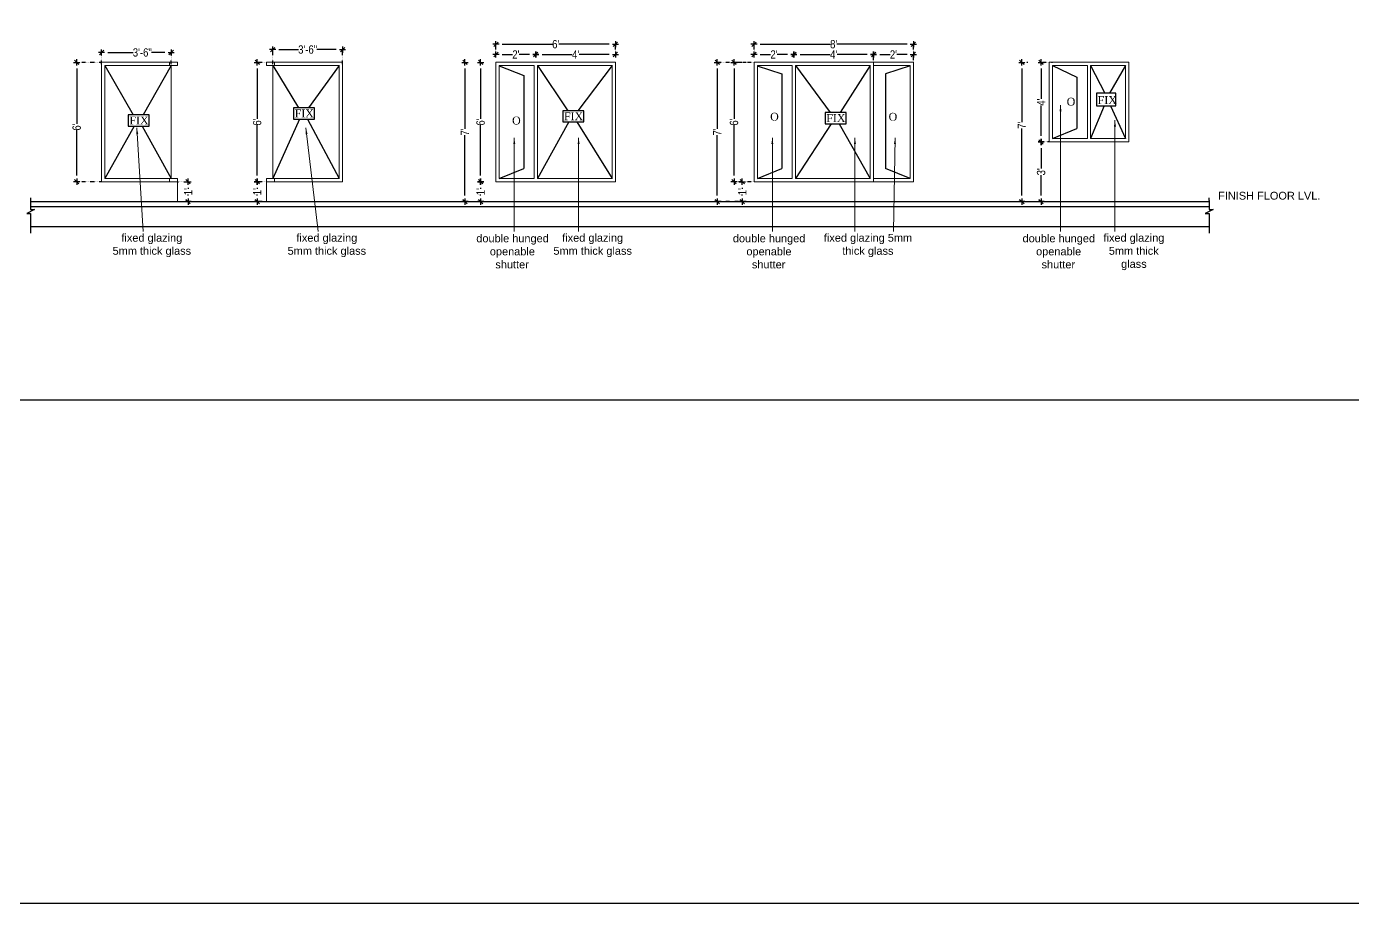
# Model space of a CAD drawing. Extents: x -454308 to 890911, y -14103 to 1343694.
# Drawn here: x 198896 to 199695, y 660057 to 660586 of the extents above; entities that cross this region are included whole.
import ezdxf
from ezdxf.lldxf.tags import DXFTag

# ---------------------------------------------------------------- set-up
doc = ezdxf.new("R2010")
doc.units = 0
doc.header["$MEASUREMENT"] = 0
doc.header["$PDMODE"] = 32
doc.linetypes.add('DOT2', pattern=[3.175, 0, -3.175])
for name, color, linetype, lineweight in [('A-Wall', 7, 'Continuous', 30), ('ar-DOOR-WOOD', 44, 'Continuous', 0), ('AR-TEXT', 163, 'Continuous', 9), ('dim.', 84, 'Continuous', 25), ('seal', 8, 'Continuous', 0), ('slab beam layout', 142, 'Continuous', 30), ('Text', 55, 'Continuous', 25), ('wall', 1, 'Continuous', 30), ('windows', 255, 'Continuous', 0)]:
    doc.layers.add(name, color=color, linetype=linetype, lineweight=lineweight)
doc.styles.add('AA_05.00', font='ARIALN.TTF', dxfattribs={"height": 5})
doc.styles.get("Standard").update_dxf_attribs({"font": 'stylu.ttf', "height": 7})
tags = doc.linetypes.add('DASHED2', pattern=[0.375, 0.25, -0.125]).pattern_tags.tags
tags[6:7] = [DXFTag(74, 4), DXFTag(75, 0), DXFTag(340, '0'), DXFTag(46, 1.0), DXFTag(50, 0.0), DXFTag(44, 0.0), DXFTag(45, 0.0)]
tags[4:5] = [DXFTag(74, 4), DXFTag(75, 0), DXFTag(340, '0'), DXFTag(46, 1.0), DXFTag(50, 0.0), DXFTag(44, 0.0), DXFTag(45, 0.0)]
doc.dimstyles.new('AA_05.00', dxfattribs={"dimtxt": 5, "dimasz": 3.75, "dimexe": 0.18, "dimexo": 0.0625, "dimgap": 0.09, "dimtad": 0, "dimdec": 1, "dimzin": 0, "dimdsep": 46, "dimlunit": 4, "dimtxsty": 'AA_05.00', "dimblk": 'DIM ARROW', "dimcen": 0.09, "dimclrd": 9, "dimclre": 256, "dimadec": 0, "dimazin": 0, "dimtfac": 1, "dimtdec": 1, "dimtofl": 0, "dimtmove": 0, "dimatfit": 3, "dimfxl": 1, "dimtolj": 1, "dimtzin": 0, "dimlwd": -1, "dimarcsym": 0})

# ---------------------------------------------------------------- blocks, each defined once
blk = doc.blocks.new('DIM ARROW')
at = {"color": 3, "ltscale": 0.1}
for p, q in [((-0.5, 0), (0.5, 0)), ((-0.35, -0.35), (0.35, 0.35)), ((0, 0.5), (0, -0.5))]:
    blk.add_line(p, q, dxfattribs=at)
blk = doc.blocks.new('*D300')
at = {"layer": 'DEFPOINTS', "color": 0, "lineweight": 30, "ltscale": 0.1, "transparency": 16777216}
for p in [(199179.27, 660575.21), (199179.27, 660571.13), (199251.26, 660571.13)]:
    blk.add_point(p, dxfattribs=at)
at = {"layer": 'dim.', "linetype": 'DOT2', "lineweight": -2, "ltscale": 0.1, "transparency": 16777216}
for p, q in [((199179.27, 660571.19), (199179.27, 660575.39)), ((199251.26, 660571.19), (199251.26, 660575.39))]:
    blk.add_line(p, q, dxfattribs=at)
at = {"layer": 'dim.', "color": 9, "ltscale": 0.1, "transparency": 16777216}
for p, q in [((199183.02, 660575.21), (199213.28, 660575.21)), ((199247.51, 660575.21), (199217.25, 660575.21))]:
    blk.add_line(p, q, dxfattribs=at)
at = {"layer": 'dim.', "color": 9, "ltscale": 0.1, "transparency": 16777216, "xscale": 3.75, "yscale": 3.75, "zscale": 3.75, "rotation": 180}
blk.add_blockref('DIM ARROW', (199179.27, 660575.21), dxfattribs=at)
at = {"layer": 'dim.', "color": 9, "ltscale": 0.1, "transparency": 16777216, "xscale": 3.75, "yscale": 3.75, "zscale": 3.75}
blk.add_blockref('DIM ARROW', (199251.26, 660575.21), dxfattribs=at)
at = {"layer": 'dim.', "color": 0, "ltscale": 0.1, "transparency": 16777216, "insert": (199215.27, 660575.21), "char_height": 5, "attachment_point": 5, "style": 'AA_05.00'}
blk.add_mtext("\\A1;6'", dxfattribs=at)
blk = doc.blocks.new('*D301')
at = {"layer": 'DEFPOINTS', "color": 0, "lineweight": 30, "ltscale": 0.1, "transparency": 16777216}
for p in [(199170.01, 660492.27), (199170.01, 660492.27), (199170.01, 660480.27)]:
    blk.add_point(p, dxfattribs=at)
at = {"layer": 'dim.', "linetype": 'DOT2', "lineweight": -2, "ltscale": 0.1, "transparency": 16777216}
for p, q in [((199169.95, 660492.27), (199169.83, 660492.27)), ((199169.95, 660480.27), (199169.83, 660480.27))]:
    blk.add_line(p, q, dxfattribs=at)
at = {"layer": 'dim.', "color": 9, "ltscale": 0.1, "transparency": 16777216}
for p, q in [((199170.01, 660488.52), (199170.01, 660488.06)), ((199170.01, 660484.02), (199170.01, 660484.49))]:
    blk.add_line(p, q, dxfattribs=at)
at = {"layer": 'dim.', "color": 9, "ltscale": 0.1, "transparency": 16777216, "xscale": 3.75, "yscale": 3.75, "zscale": 3.75}
for p, rotation in [((199170.01, 660492.27), 90), ((199170.01, 660480.27), 270)]:
    blk.add_blockref('DIM ARROW', p, dxfattribs=dict(at, rotation=rotation))
at = {"layer": 'dim.', "color": 0, "ltscale": 0.1, "transparency": 16777216, "insert": (199170.01, 660486.27), "char_height": 5, "attachment_point": 5, "rotation": 90, "style": 'AA_05.00'}
blk.add_mtext("\\A1;1'", dxfattribs=at)
blk = doc.blocks.new('*D302')
at = {"layer": 'DEFPOINTS', "color": 0, "lineweight": 30, "ltscale": 0.1, "transparency": 16777216}
for p in [(199170.01, 660564.27), (199170.01, 660564.27), (199170.01, 660492.27)]:
    blk.add_point(p, dxfattribs=at)
at = {"layer": 'dim.', "linetype": 'DOT2', "lineweight": -2, "ltscale": 0.1, "transparency": 16777216}
for p, q in [((199169.95, 660564.27), (199169.83, 660564.27)), ((199169.95, 660492.27), (199169.83, 660492.27))]:
    blk.add_line(p, q, dxfattribs=at)
at = {"layer": 'dim.', "color": 9, "ltscale": 0.1, "transparency": 16777216}
for p, q in [((199170.01, 660560.52), (199170.01, 660530.26)), ((199170.01, 660496.02), (199170.01, 660526.29))]:
    blk.add_line(p, q, dxfattribs=at)
at = {"layer": 'dim.', "color": 9, "ltscale": 0.1, "transparency": 16777216, "xscale": 3.75, "yscale": 3.75, "zscale": 3.75}
for p, rotation in [((199170.01, 660564.27), 90), ((199170.01, 660492.27), 270)]:
    blk.add_blockref('DIM ARROW', p, dxfattribs=dict(at, rotation=rotation))
at = {"layer": 'dim.', "color": 0, "ltscale": 0.1, "transparency": 16777216, "insert": (199170.01, 660528.27), "char_height": 5, "attachment_point": 5, "rotation": 90, "style": 'AA_05.00'}
blk.add_mtext("\\A1;6'", dxfattribs=at)
blk = doc.blocks.new('*D303')
at = {"layer": 'DEFPOINTS', "color": 0, "lineweight": 30, "ltscale": 0.1, "transparency": 16777216}
for p in [(199179.27, 660569), (199203.27, 660569), (199203.27, 660569)]:
    blk.add_point(p, dxfattribs=at)
at = {"layer": 'dim.', "linetype": 'DOT2', "lineweight": -2, "ltscale": 0.1, "transparency": 16777216}
for p, q in [((199179.27, 660568.93), (199179.27, 660568.82)), ((199203.27, 660569.06), (199203.27, 660569.18))]:
    blk.add_line(p, q, dxfattribs=at)
at = {"layer": 'dim.', "color": 9, "ltscale": 0.1, "transparency": 16777216}
for p, q in [((199183.02, 660569), (199189.26, 660569)), ((199199.52, 660569), (199193.28, 660569))]:
    blk.add_line(p, q, dxfattribs=at)
at = {"layer": 'dim.', "color": 9, "ltscale": 0.1, "transparency": 16777216, "xscale": 3.75, "yscale": 3.75, "zscale": 3.75, "rotation": 180}
blk.add_blockref('DIM ARROW', (199179.27, 660569), dxfattribs=at)
at = {"layer": 'dim.', "color": 9, "ltscale": 0.1, "transparency": 16777216, "xscale": 3.75, "yscale": 3.75, "zscale": 3.75}
blk.add_blockref('DIM ARROW', (199203.27, 660569), dxfattribs=at)
at = {"layer": 'dim.', "color": 0, "ltscale": 0.1, "transparency": 16777216, "insert": (199191.27, 660569), "char_height": 5, "attachment_point": 5, "style": 'AA_05.00'}
blk.add_mtext("\\A1;2'", dxfattribs=at)
blk = doc.blocks.new('*D304')
at = {"layer": 'DEFPOINTS', "color": 0, "lineweight": 30, "ltscale": 0.1, "transparency": 16777216}
for p in [(199203.27, 660569), (199251.26, 660569), (199251.26, 660568.72)]:
    blk.add_point(p, dxfattribs=at)
at = {"layer": 'dim.', "linetype": 'DOT2', "lineweight": -2, "ltscale": 0.1, "transparency": 16777216}
for p, q in [((199203.27, 660569.06), (199203.27, 660569.18)), ((199251.26, 660568.79), (199251.26, 660569.18))]:
    blk.add_line(p, q, dxfattribs=at)
at = {"layer": 'dim.', "color": 9, "ltscale": 0.1, "transparency": 16777216}
for p, q in [((199207.02, 660569), (199225.21, 660569)), ((199247.51, 660569), (199229.32, 660569))]:
    blk.add_line(p, q, dxfattribs=at)
at = {"layer": 'dim.', "color": 9, "ltscale": 0.1, "transparency": 16777216, "xscale": 3.75, "yscale": 3.75, "zscale": 3.75, "rotation": 180}
blk.add_blockref('DIM ARROW', (199203.27, 660569), dxfattribs=at)
at = {"layer": 'dim.', "color": 9, "ltscale": 0.1, "transparency": 16777216, "xscale": 3.75, "yscale": 3.75, "zscale": 3.75}
blk.add_blockref('DIM ARROW', (199251.26, 660569), dxfattribs=at)
at = {"layer": 'dim.', "color": 0, "ltscale": 0.1, "transparency": 16777216, "insert": (199227.27, 660569), "char_height": 5, "attachment_point": 5, "style": 'AA_05.00'}
blk.add_mtext("\\A1;4'", dxfattribs=at)
blk = doc.blocks.new('*D305')
at = {"layer": 'DEFPOINTS', "color": 0, "lineweight": 30, "ltscale": 0.1, "transparency": 16777216}
for p in [(199160.57, 660564.27), (199160.57, 660480.27), (199160.57, 660480.27)]:
    blk.add_point(p, dxfattribs=at)
at = {"layer": 'dim.', "linetype": 'DOT2', "lineweight": -2, "ltscale": 0.1, "transparency": 16777216}
for p, q in [((199160.51, 660564.27), (199160.39, 660564.27)), ((199160.51, 660480.27), (199160.39, 660480.27))]:
    blk.add_line(p, q, dxfattribs=at)
at = {"layer": 'dim.', "color": 9, "ltscale": 0.1, "transparency": 16777216}
for p, q in [((199160.57, 660560.52), (199160.57, 660524.23)), ((199160.57, 660484.02), (199160.57, 660520.32))]:
    blk.add_line(p, q, dxfattribs=at)
at = {"layer": 'dim.', "color": 9, "ltscale": 0.1, "transparency": 16777216, "xscale": 3.75, "yscale": 3.75, "zscale": 3.75}
for p, rotation in [((199160.57, 660564.27), 90), ((199160.57, 660480.27), 270)]:
    blk.add_blockref('DIM ARROW', p, dxfattribs=dict(at, rotation=rotation))
at = {"layer": 'dim.', "color": 0, "ltscale": 0.1, "transparency": 16777216, "insert": (199160.57, 660522.27), "char_height": 5, "attachment_point": 5, "rotation": 90, "style": 'AA_05.00'}
blk.add_mtext("\\A1;7'", dxfattribs=at)
blk = doc.blocks.new('*D307')
at = {"layer": 'DEFPOINTS', "color": 0, "lineweight": 30, "ltscale": 0.1, "transparency": 16777216}
for p in [(199334.75, 660575.21), (199334.75, 660571.13), (199430.75, 660571.13)]:
    blk.add_point(p, dxfattribs=at)
at = {"layer": 'dim.', "linetype": 'DOT2', "lineweight": -2, "ltscale": 0.1, "transparency": 16777216}
for p, q in [((199334.75, 660571.19), (199334.75, 660575.39)), ((199430.75, 660571.19), (199430.75, 660575.39))]:
    blk.add_line(p, q, dxfattribs=at)
at = {"layer": 'dim.', "color": 9, "ltscale": 0.1, "transparency": 16777216}
for p, q in [((199338.5, 660575.21), (199380.77, 660575.21)), ((199427, 660575.21), (199384.72, 660575.21))]:
    blk.add_line(p, q, dxfattribs=at)
at = {"layer": 'dim.', "color": 9, "ltscale": 0.1, "transparency": 16777216, "xscale": 3.75, "yscale": 3.75, "zscale": 3.75, "rotation": 180}
blk.add_blockref('DIM ARROW', (199334.75, 660575.21), dxfattribs=at)
at = {"layer": 'dim.', "color": 9, "ltscale": 0.1, "transparency": 16777216, "xscale": 3.75, "yscale": 3.75, "zscale": 3.75}
blk.add_blockref('DIM ARROW', (199430.75, 660575.21), dxfattribs=at)
at = {"layer": 'dim.', "color": 0, "ltscale": 0.1, "transparency": 16777216, "insert": (199382.75, 660575.21), "char_height": 5, "attachment_point": 5, "style": 'AA_05.00'}
blk.add_mtext("\\A1;8'", dxfattribs=at)
blk = doc.blocks.new('*D308')
at = {"layer": 'DEFPOINTS', "color": 0, "lineweight": 30, "ltscale": 0.1, "transparency": 16777216}
for p in [(199334.75, 660569), (199358.75, 660569), (199358.75, 660569)]:
    blk.add_point(p, dxfattribs=at)
at = {"layer": 'dim.', "linetype": 'DOT2', "lineweight": -2, "ltscale": 0.1, "transparency": 16777216}
for p, q in [((199334.75, 660568.93), (199334.75, 660568.82)), ((199358.75, 660569.06), (199358.75, 660569.18))]:
    blk.add_line(p, q, dxfattribs=at)
at = {"layer": 'dim.', "color": 9, "ltscale": 0.1, "transparency": 16777216}
for p, q in [((199338.5, 660569), (199344.74, 660569)), ((199355, 660569), (199348.76, 660569))]:
    blk.add_line(p, q, dxfattribs=at)
at = {"layer": 'dim.', "color": 9, "ltscale": 0.1, "transparency": 16777216, "xscale": 3.75, "yscale": 3.75, "zscale": 3.75, "rotation": 180}
blk.add_blockref('DIM ARROW', (199334.75, 660569), dxfattribs=at)
at = {"layer": 'dim.', "color": 9, "ltscale": 0.1, "transparency": 16777216, "xscale": 3.75, "yscale": 3.75, "zscale": 3.75}
blk.add_blockref('DIM ARROW', (199358.75, 660569), dxfattribs=at)
at = {"layer": 'dim.', "color": 0, "ltscale": 0.1, "transparency": 16777216, "insert": (199346.75, 660569), "char_height": 5, "attachment_point": 5, "style": 'AA_05.00'}
blk.add_mtext("\\A1;2'", dxfattribs=at)
blk = doc.blocks.new('*D309')
at = {"layer": 'DEFPOINTS', "color": 0, "lineweight": 30, "ltscale": 0.1, "transparency": 16777216}
for p in [(199358.75, 660569), (199406.75, 660569), (199406.75, 660568.72)]:
    blk.add_point(p, dxfattribs=at)
at = {"layer": 'dim.', "linetype": 'DOT2', "lineweight": -2, "ltscale": 0.1, "transparency": 16777216}
for p, q in [((199358.75, 660569.06), (199358.75, 660569.18)), ((199406.75, 660568.79), (199406.75, 660569.18))]:
    blk.add_line(p, q, dxfattribs=at)
at = {"layer": 'dim.', "color": 9, "ltscale": 0.1, "transparency": 16777216}
for p, q in [((199362.5, 660569), (199380.69, 660569)), ((199403, 660569), (199384.81, 660569))]:
    blk.add_line(p, q, dxfattribs=at)
at = {"layer": 'dim.', "color": 9, "ltscale": 0.1, "transparency": 16777216, "xscale": 3.75, "yscale": 3.75, "zscale": 3.75, "rotation": 180}
blk.add_blockref('DIM ARROW', (199358.75, 660569), dxfattribs=at)
at = {"layer": 'dim.', "color": 9, "ltscale": 0.1, "transparency": 16777216, "xscale": 3.75, "yscale": 3.75, "zscale": 3.75}
blk.add_blockref('DIM ARROW', (199406.75, 660569), dxfattribs=at)
at = {"layer": 'dim.', "color": 0, "ltscale": 0.1, "transparency": 16777216, "insert": (199382.75, 660569), "char_height": 5, "attachment_point": 5, "style": 'AA_05.00'}
blk.add_mtext("\\A1;4'", dxfattribs=at)
blk = doc.blocks.new('*D311')
at = {"layer": 'DEFPOINTS', "color": 0, "lineweight": 30, "ltscale": 0.1, "transparency": 16777216}
for p in [(199430.75, 660569), (199406.75, 660564.27), (199430.75, 660564.27)]:
    blk.add_point(p, dxfattribs=at)
at = {"layer": 'dim.', "linetype": 'DOT2', "lineweight": -2, "ltscale": 0.1, "transparency": 16777216}
for p, q in [((199406.75, 660564.34), (199406.75, 660569.18)), ((199430.75, 660564.34), (199430.75, 660569.18))]:
    blk.add_line(p, q, dxfattribs=at)
at = {"layer": 'dim.', "color": 9, "ltscale": 0.1, "transparency": 16777216}
for p, q in [((199410.5, 660569), (199416.74, 660569)), ((199427, 660569), (199420.76, 660569))]:
    blk.add_line(p, q, dxfattribs=at)
at = {"layer": 'dim.', "color": 9, "ltscale": 0.1, "transparency": 16777216, "xscale": 3.75, "yscale": 3.75, "zscale": 3.75, "rotation": 180}
blk.add_blockref('DIM ARROW', (199406.75, 660569), dxfattribs=at)
at = {"layer": 'dim.', "color": 9, "ltscale": 0.1, "transparency": 16777216, "xscale": 3.75, "yscale": 3.75, "zscale": 3.75}
blk.add_blockref('DIM ARROW', (199430.75, 660569), dxfattribs=at)
at = {"layer": 'dim.', "color": 0, "ltscale": 0.1, "transparency": 16777216, "insert": (199418.75, 660569), "char_height": 5, "attachment_point": 5, "style": 'AA_05.00'}
blk.add_mtext("\\A1;2'", dxfattribs=at)
blk = doc.blocks.new('*D328')
at = {"layer": 'DEFPOINTS', "color": 0, "lineweight": 30, "ltscale": 0.1, "transparency": 16777216}
for p in [(199496.1, 660564.27), (199499.69, 660564.27), (199496.37, 660480.27)]:
    blk.add_point(p, dxfattribs=at)
at = {"layer": 'dim.', "linetype": 'DOT2', "lineweight": -2, "ltscale": 0.1, "transparency": 16777216}
for p, q in [((199499.63, 660564.27), (199495.92, 660564.27)), ((199496.3, 660480.27), (199495.92, 660480.27))]:
    blk.add_line(p, q, dxfattribs=at)
at = {"layer": 'dim.', "color": 9, "ltscale": 0.1, "transparency": 16777216}
for p, q in [((199496.1, 660560.52), (199496.1, 660528.28)), ((199496.1, 660484.02), (199496.1, 660524.37))]:
    blk.add_line(p, q, dxfattribs=at)
at = {"layer": 'dim.', "color": 9, "ltscale": 0.1, "transparency": 16777216, "xscale": 3.75, "yscale": 3.75, "zscale": 3.75}
for p, rotation in [((199496.1, 660564.27), 90), ((199496.1, 660480.27), 270)]:
    blk.add_blockref('DIM ARROW', p, dxfattribs=dict(at, rotation=rotation))
at = {"layer": 'dim.', "color": 0, "ltscale": 0.1, "transparency": 16777216, "insert": (199496.1, 660526.33), "char_height": 5, "attachment_point": 5, "rotation": 90, "style": 'AA_05.00'}
blk.add_mtext("\\A1;7'", dxfattribs=at)
blk = doc.blocks.new('*D333')
at = {"layer": 'DEFPOINTS', "color": 0, "lineweight": 30, "ltscale": 0.1, "transparency": 16777216}
for p in [(199507.72, 660516.27), (199507.72, 660516.27), (199505.4, 660480.27)]:
    blk.add_point(p, dxfattribs=at)
at = {"layer": 'dim.', "linetype": 'DOT2', "lineweight": -2, "ltscale": 0.1, "transparency": 16777216}
for p, q in [((199507.66, 660516.27), (199507.54, 660516.27)), ((199505.46, 660480.27), (199507.9, 660480.27))]:
    blk.add_line(p, q, dxfattribs=at)
at = {"layer": 'dim.', "color": 9, "ltscale": 0.1, "transparency": 16777216}
for p, q in [((199507.72, 660512.52), (199507.72, 660500.25)), ((199507.72, 660484.02), (199507.72, 660496.3))]:
    blk.add_line(p, q, dxfattribs=at)
at = {"layer": 'dim.', "color": 9, "ltscale": 0.1, "transparency": 16777216, "xscale": 3.75, "yscale": 3.75, "zscale": 3.75}
for p, rotation in [((199507.72, 660516.27), 90), ((199507.72, 660480.27), 270)]:
    blk.add_blockref('DIM ARROW', p, dxfattribs=dict(at, rotation=rotation))
at = {"layer": 'dim.', "color": 0, "ltscale": 0.1, "transparency": 16777216, "insert": (199507.72, 660498.27), "char_height": 5, "attachment_point": 5, "rotation": 90, "style": 'AA_05.00'}
blk.add_mtext("\\A1;3'", dxfattribs=at)
blk = doc.blocks.new('*D334')
at = {"layer": 'DEFPOINTS', "color": 0, "lineweight": 30, "ltscale": 0.1, "transparency": 16777216}
for p in [(199507.72, 660564.27), (199514.56, 660564.27), (199512.56, 660516.27)]:
    blk.add_point(p, dxfattribs=at)
at = {"layer": 'dim.', "linetype": 'DOT2', "lineweight": -2, "ltscale": 0.1, "transparency": 16777216}
for p, q in [((199514.5, 660564.27), (199507.54, 660564.27)), ((199512.5, 660516.27), (199507.54, 660516.27))]:
    blk.add_line(p, q, dxfattribs=at)
at = {"layer": 'dim.', "color": 9, "ltscale": 0.1, "transparency": 16777216}
for p, q in [((199507.72, 660560.52), (199507.72, 660542.33)), ((199507.72, 660520.02), (199507.72, 660538.22))]:
    blk.add_line(p, q, dxfattribs=at)
at = {"layer": 'dim.', "color": 9, "ltscale": 0.1, "transparency": 16777216, "xscale": 3.75, "yscale": 3.75, "zscale": 3.75}
for p, rotation in [((199507.72, 660564.27), 90), ((199507.72, 660516.27), 270)]:
    blk.add_blockref('DIM ARROW', p, dxfattribs=dict(at, rotation=rotation))
at = {"layer": 'dim.', "color": 0, "ltscale": 0.1, "transparency": 16777216, "insert": (199507.72, 660540.27), "char_height": 5, "attachment_point": 5, "rotation": 90, "style": 'AA_05.00'}
blk.add_mtext("\\A1;4'", dxfattribs=at)
blk = doc.blocks.new('*D335')
at = {"layer": 'DEFPOINTS', "color": 0, "lineweight": 30, "ltscale": 0.1, "transparency": 16777216}
for p in [(199040.98, 660492.27), (199035.42, 660480.27), (199040.98, 660480.27)]:
    blk.add_point(p, dxfattribs=at)
at = {"layer": 'dim.', "linetype": 'DOT2', "lineweight": -2, "ltscale": 0.1, "transparency": 16777216}
for p, q in [((199040.92, 660492.27), (199035.24, 660492.27)), ((199040.92, 660480.27), (199035.24, 660480.27))]:
    blk.add_line(p, q, dxfattribs=at)
at = {"layer": 'dim.', "color": 9, "ltscale": 0.1, "transparency": 16777216}
for p, q in [((199035.42, 660488.52), (199035.42, 660488.06)), ((199035.42, 660484.02), (199035.42, 660484.49))]:
    blk.add_line(p, q, dxfattribs=at)
at = {"layer": 'dim.', "color": 9, "ltscale": 0.1, "transparency": 16777216, "xscale": 3.75, "yscale": 3.75, "zscale": 3.75}
for p, rotation in [((199035.42, 660492.27), 90), ((199035.42, 660480.27), 270)]:
    blk.add_blockref('DIM ARROW', p, dxfattribs=dict(at, rotation=rotation))
at = {"layer": 'dim.', "color": 0, "ltscale": 0.1, "transparency": 16777216, "insert": (199035.42, 660486.27), "char_height": 5, "attachment_point": 5, "rotation": 90, "style": 'AA_05.00'}
blk.add_mtext("\\A1;1'", dxfattribs=at)
blk = doc.blocks.new('*D336')
at = {"layer": 'DEFPOINTS', "color": 0, "lineweight": 30, "ltscale": 0.1, "transparency": 16777216}
for p in [(199035.42, 660564.27), (199040.98, 660564.27), (199040.98, 660492.27)]:
    blk.add_point(p, dxfattribs=at)
at = {"layer": 'dim.', "linetype": 'DOT2', "lineweight": -2, "ltscale": 0.1, "transparency": 16777216}
for p, q in [((199040.92, 660564.27), (199035.24, 660564.27)), ((199040.92, 660492.27), (199035.24, 660492.27))]:
    blk.add_line(p, q, dxfattribs=at)
at = {"layer": 'dim.', "color": 9, "ltscale": 0.1, "transparency": 16777216}
for p, q in [((199035.42, 660560.52), (199035.42, 660530.26)), ((199035.42, 660496.02), (199035.42, 660526.29))]:
    blk.add_line(p, q, dxfattribs=at)
at = {"layer": 'dim.', "color": 9, "ltscale": 0.1, "transparency": 16777216, "xscale": 3.75, "yscale": 3.75, "zscale": 3.75}
for p, rotation in [((199035.42, 660564.27), 90), ((199035.42, 660492.27), 270)]:
    blk.add_blockref('DIM ARROW', p, dxfattribs=dict(at, rotation=rotation))
at = {"layer": 'dim.', "color": 0, "ltscale": 0.1, "transparency": 16777216, "insert": (199035.42, 660528.27), "char_height": 5, "attachment_point": 5, "rotation": 90, "style": 'AA_05.00'}
blk.add_mtext("\\A1;6'", dxfattribs=at)
blk = doc.blocks.new('*D337')
at = {"layer": 'DEFPOINTS', "color": 0, "lineweight": 30, "ltscale": 0.1, "transparency": 16777216}
for p in [(198941.64, 660570.2), (198941.64, 660562.27), (198983.6, 660562.27)]:
    blk.add_point(p, dxfattribs=at)
at = {"layer": 'dim.', "linetype": 'DOT2', "lineweight": -2, "ltscale": 0.1, "transparency": 16777216}
for p, q in [((198941.64, 660562.34), (198941.64, 660570.38)), ((198983.6, 660562.34), (198983.6, 660570.38))]:
    blk.add_line(p, q, dxfattribs=at)
at = {"layer": 'dim.', "color": 9, "ltscale": 0.1, "transparency": 16777216}
for p, q in [((198945.39, 660570.2), (198960.64, 660570.2)), ((198979.85, 660570.2), (198971.73, 660570.2))]:
    blk.add_line(p, q, dxfattribs=at)
at = {"layer": 'dim.', "color": 9, "ltscale": 0.1, "transparency": 16777216, "xscale": 3.75, "yscale": 3.75, "zscale": 3.75, "rotation": 180}
blk.add_blockref('DIM ARROW', (198941.64, 660570.2), dxfattribs=at)
at = {"layer": 'dim.', "color": 9, "ltscale": 0.1, "transparency": 16777216, "xscale": 3.75, "yscale": 3.75, "zscale": 3.75}
blk.add_blockref('DIM ARROW', (198983.6, 660570.2), dxfattribs=at)
at = {"layer": 'dim.', "color": 0, "ltscale": 0.1, "transparency": 16777216, "insert": (198966.19, 660570.2), "char_height": 5, "attachment_point": 5, "style": 'AA_05.00'}
blk.add_mtext('\\A1;3\'-6"', dxfattribs=at)
blk = doc.blocks.new('*D338')
at = {"layer": 'DEFPOINTS', "color": 0, "lineweight": 30, "ltscale": 0.1, "transparency": 16777216}
for p in [(199086.85, 660571.97), (199044.8, 660562.27), (199086.85, 660562.27)]:
    blk.add_point(p, dxfattribs=at)
at = {"layer": 'dim.', "linetype": 'DOT2', "lineweight": -2, "ltscale": 0.1, "transparency": 16777216}
for p, q in [((199044.8, 660562.34), (199044.8, 660572.15)), ((199086.85, 660562.34), (199086.85, 660572.15))]:
    blk.add_line(p, q, dxfattribs=at)
at = {"layer": 'dim.', "color": 9, "ltscale": 0.1, "transparency": 16777216}
for p, q in [((199048.55, 660571.97), (199060.28, 660571.97)), ((199083.1, 660571.97), (199071.37, 660571.97))]:
    blk.add_line(p, q, dxfattribs=at)
at = {"layer": 'dim.', "color": 9, "ltscale": 0.1, "transparency": 16777216, "xscale": 3.75, "yscale": 3.75, "zscale": 3.75, "rotation": 180}
blk.add_blockref('DIM ARROW', (199044.8, 660571.97), dxfattribs=at)
at = {"layer": 'dim.', "color": 9, "ltscale": 0.1, "transparency": 16777216, "xscale": 3.75, "yscale": 3.75, "zscale": 3.75}
blk.add_blockref('DIM ARROW', (199086.85, 660571.97), dxfattribs=at)
at = {"layer": 'dim.', "color": 0, "ltscale": 0.1, "transparency": 16777216, "insert": (199065.82, 660571.97), "char_height": 5, "attachment_point": 5, "style": 'AA_05.00'}
blk.add_mtext('\\A1;3\'-6"', dxfattribs=at)
blk = doc.blocks.new('*D339')
at = {"layer": 'DEFPOINTS', "color": 0, "lineweight": 30, "ltscale": 0.1, "transparency": 16777216}
for p in [(198941.64, 660564.27), (198926.67, 660492.27), (198941.64, 660492.27)]:
    blk.add_point(p, dxfattribs=at)
at = {"layer": 'dim.', "linetype": 'DOT2', "lineweight": -2, "ltscale": 0.1, "transparency": 16777216}
for p, q in [((198941.58, 660564.27), (198926.49, 660564.27)), ((198941.58, 660492.27), (198926.49, 660492.27))]:
    blk.add_line(p, q, dxfattribs=at)
at = {"layer": 'dim.', "color": 9, "ltscale": 0.1, "transparency": 16777216}
for p, q in [((198926.67, 660560.52), (198926.67, 660527.26)), ((198926.67, 660496.02), (198926.67, 660523.29))]:
    blk.add_line(p, q, dxfattribs=at)
at = {"layer": 'dim.', "color": 9, "ltscale": 0.1, "transparency": 16777216, "xscale": 3.75, "yscale": 3.75, "zscale": 3.75}
for p, rotation in [((198926.67, 660564.27), 90), ((198926.67, 660492.27), 270)]:
    blk.add_blockref('DIM ARROW', p, dxfattribs=dict(at, rotation=rotation))
at = {"layer": 'dim.', "color": 0, "ltscale": 0.1, "transparency": 16777216, "insert": (198926.67, 660525.27), "char_height": 5, "attachment_point": 5, "rotation": 90, "style": 'AA_05.00'}
blk.add_mtext("\\A1;6'", dxfattribs=at)
blk = doc.blocks.new('*D346')
at = {"layer": 'DEFPOINTS', "color": 0, "lineweight": 30, "ltscale": 0.1, "transparency": 16777216}
for p in [(199327.68, 660492.27), (199327.68, 660480.27), (199327.68, 660480.27)]:
    blk.add_point(p, dxfattribs=at)
at = {"layer": 'dim.', "linetype": 'DOT2', "lineweight": -2, "ltscale": 0.1, "transparency": 16777216}
for p, q in [((199327.62, 660492.27), (199327.5, 660492.27)), ((199327.62, 660480.27), (199327.5, 660480.27))]:
    blk.add_line(p, q, dxfattribs=at)
at = {"layer": 'dim.', "color": 9, "ltscale": 0.1, "transparency": 16777216}
for p, q in [((199327.68, 660488.52), (199327.68, 660488.06)), ((199327.68, 660484.02), (199327.68, 660484.49))]:
    blk.add_line(p, q, dxfattribs=at)
at = {"layer": 'dim.', "color": 9, "ltscale": 0.1, "transparency": 16777216, "xscale": 3.75, "yscale": 3.75, "zscale": 3.75}
for p, rotation in [((199327.68, 660492.27), 90), ((199327.68, 660480.27), 270)]:
    blk.add_blockref('DIM ARROW', p, dxfattribs=dict(at, rotation=rotation))
at = {"layer": 'dim.', "color": 0, "ltscale": 0.1, "transparency": 16777216, "insert": (199327.68, 660486.27), "char_height": 5, "attachment_point": 5, "rotation": 90, "style": 'AA_05.00'}
blk.add_mtext("\\A1;1'", dxfattribs=at)
blk = doc.blocks.new('*D347')
at = {"layer": 'DEFPOINTS', "color": 0, "lineweight": 30, "ltscale": 0.1, "transparency": 16777216}
for p in [(199322.7, 660564.27), (199334.75, 660564.27), (199334.75, 660492.27)]:
    blk.add_point(p, dxfattribs=at)
at = {"layer": 'dim.', "linetype": 'DOT2', "lineweight": -2, "ltscale": 0.1, "transparency": 16777216}
for p, q in [((199334.69, 660564.27), (199322.52, 660564.27)), ((199334.69, 660492.27), (199322.52, 660492.27))]:
    blk.add_line(p, q, dxfattribs=at)
at = {"layer": 'dim.', "color": 9, "ltscale": 0.1, "transparency": 16777216}
for p, q in [((199322.7, 660560.52), (199322.7, 660530.26)), ((199322.7, 660496.02), (199322.7, 660526.29))]:
    blk.add_line(p, q, dxfattribs=at)
at = {"layer": 'dim.', "color": 9, "ltscale": 0.1, "transparency": 16777216, "xscale": 3.75, "yscale": 3.75, "zscale": 3.75}
for p, rotation in [((199322.7, 660564.27), 90), ((199322.7, 660492.27), 270)]:
    blk.add_blockref('DIM ARROW', p, dxfattribs=dict(at, rotation=rotation))
at = {"layer": 'dim.', "color": 0, "ltscale": 0.1, "transparency": 16777216, "insert": (199322.7, 660528.27), "char_height": 5, "attachment_point": 5, "rotation": 90, "style": 'AA_05.00'}
blk.add_mtext("\\A1;6'", dxfattribs=at)
blk = doc.blocks.new('*D348')
at = {"layer": 'DEFPOINTS', "color": 0, "lineweight": 30, "ltscale": 0.1, "transparency": 16777216}
for p in [(199330.04, 660564.27), (199312.63, 660480.27), (199330.04, 660480.27)]:
    blk.add_point(p, dxfattribs=at)
at = {"layer": 'dim.', "linetype": 'DOT2', "lineweight": -2, "ltscale": 0.1, "transparency": 16777216}
for p, q in [((199329.98, 660564.27), (199312.45, 660564.27)), ((199329.98, 660480.27), (199312.45, 660480.27))]:
    blk.add_line(p, q, dxfattribs=at)
at = {"layer": 'dim.', "color": 9, "ltscale": 0.1, "transparency": 16777216}
for p, q in [((199312.63, 660560.52), (199312.63, 660524.23)), ((199312.63, 660484.02), (199312.63, 660520.32))]:
    blk.add_line(p, q, dxfattribs=at)
at = {"layer": 'dim.', "color": 9, "ltscale": 0.1, "transparency": 16777216, "xscale": 3.75, "yscale": 3.75, "zscale": 3.75}
for p, rotation in [((199312.63, 660564.27), 90), ((199312.63, 660480.27), 270)]:
    blk.add_blockref('DIM ARROW', p, dxfattribs=dict(at, rotation=rotation))
at = {"layer": 'dim.', "color": 0, "ltscale": 0.1, "transparency": 16777216, "insert": (199312.63, 660522.27), "char_height": 5, "attachment_point": 5, "rotation": 90, "style": 'AA_05.00'}
blk.add_mtext("\\A1;7'", dxfattribs=at)
blk = doc.blocks.new('*D364')
at = {"layer": 'DEFPOINTS', "color": 0, "lineweight": 30, "ltscale": 0.1, "transparency": 16777216}
for p in [(198987.41, 660492.27), (198993.81, 660492.27), (198987.41, 660480.27)]:
    blk.add_point(p, dxfattribs=at)
at = {"layer": 'dim.', "linetype": 'DOT2', "lineweight": -2, "ltscale": 0.1, "transparency": 16777216}
for p, q in [((198987.48, 660492.27), (198993.99, 660492.27)), ((198987.48, 660480.27), (198993.99, 660480.27))]:
    blk.add_line(p, q, dxfattribs=at)
at = {"layer": 'dim.', "color": 9, "ltscale": 0.1, "transparency": 16777216}
for p, q in [((198993.81, 660488.52), (198993.81, 660488.06)), ((198993.81, 660484.02), (198993.81, 660484.49))]:
    blk.add_line(p, q, dxfattribs=at)
at = {"layer": 'dim.', "color": 9, "ltscale": 0.1, "transparency": 16777216, "xscale": 3.75, "yscale": 3.75, "zscale": 3.75}
for p, rotation in [((198993.81, 660492.27), 90), ((198993.81, 660480.27), 270)]:
    blk.add_blockref('DIM ARROW', p, dxfattribs=dict(at, rotation=rotation))
at = {"layer": 'dim.', "color": 0, "ltscale": 0.1, "transparency": 16777216, "insert": (198993.81, 660486.27), "char_height": 5, "attachment_point": 5, "rotation": 90, "style": 'AA_05.00'}
blk.add_mtext("\\A1;1'", dxfattribs=at)

msp = doc.modelspace()

# ---------------------------------------------------------------- linework, layer by layer
at = {"lineweight": 30}
msp.add_lwpolyline([(196526.15, 663044.43), (200238.697, 663044.43), (200238.697, 660057.137), (196526.15, 660057.137)], close=True, dxfattribs=at)
at = {"layer": 'A-Wall'}
msp.add_lwpolyline([(198263.796, 661034.439), (199886.687, 661034.439), (199886.687, 660360.657), (198263.796, 660360.657)], close=True, dxfattribs=at)
at = {"layer": 'ar-DOOR-WOOD'}
for p, q in [((199202.268, 660564.274), (199202.268, 660564.257)), ((199357.749, 660564.274), (199357.749, 660564.257))]:
    msp.add_line(p, q, dxfattribs=at)
at = {"layer": 'seal', "lineweight": 25, "ltscale": 0.005}
msp.add_line((198898.941, 660480.274), (199608.938, 660480.274), dxfattribs=at)
at = {"layer": 'slab beam layout', "lineweight": 25, "ltscale": 0.005}
msp.add_line((198898.941, 660477.274), (199608.938, 660477.274), dxfattribs=at)
at = {"layer": 'Text', "linetype": 'DASHED2', "lineweight": -2, "ltscale": 5}
for p, q in [((198943.595, 660562.274), (198960.798, 660532.56)), ((198983.595, 660562.274), (198966.733, 660532.56)), ((199044.797, 660562.274), (199060.374, 660536.762)), ((199084.849, 660562.274), (199066.309, 660536.762)), ((199181.135, 660562.109), (199196.013, 660556.402)), ((199204.268, 660562.274), (199222.614, 660535.054)), ((199249.264, 660562.274), (199228.549, 660535.054)), ((199336.616, 660562.109), (199351.495, 660557.402)), ((199359.749, 660562.274), (199380.656, 660533.961)), ((199404.745, 660562.274), (199386.592, 660533.961)), ((199428.878, 660562.109), (199414, 660557.402)), ((199514.563, 660562.274), (199529.308, 660555.402)), ((199537.563, 660562.274), (199546.168, 660545.658)), ((199558.559, 660562.274), (199548.954, 660545.658)), ((199196.013, 660556.402), (199196.013, 660500.349)), ((199351.495, 660557.402), (199351.495, 660500.349)), ((199414, 660557.402), (199414, 660500.349)), ((199529.308, 660555.402), (199529.308, 660524.349)), ((199545.613, 660538.124), (199537.563, 660518.274)), ((199549.509, 660538.124), (199558.559, 660518.274)), ((199060.948, 660530.08), (199044.797, 660494.274)), ((199065.735, 660530.08), (199084.849, 660494.274)), ((199223.188, 660528.372), (199204.268, 660494.274)), ((199227.975, 660528.372), (199249.264, 660494.274)), ((198961.372, 660525.878), (198943.595, 660494.274)), ((198966.159, 660525.878), (198983.595, 660494.274)), ((199381.231, 660527.279), (199359.749, 660494.274)), ((199386.017, 660527.279), (199404.745, 660494.274)), ((199514.563, 660518.274), (199529.308, 660524.349)), ((199181.268, 660494.274), (199196.013, 660500.349)), ((199336.749, 660494.274), (199351.495, 660500.349)), ((199428.745, 660494.274), (199414, 660500.349))]:
    msp.add_line(p, q, dxfattribs=at)
for points in [[(199552.824, 660545.658), (199541.127, 660545.658), (199541.127, 660538.124), (199552.824, 660538.124)], [(199069.969, 660536.762), (199057.353, 660536.762), (199057.353, 660530.08), (199069.969, 660530.08)], [(198970.393, 660532.56), (198957.777, 660532.56), (198957.777, 660525.878), (198970.393, 660525.878)], [(199232.209, 660535.054), (199219.593, 660535.054), (199219.593, 660528.372), (199232.209, 660528.372)], [(199390.251, 660533.961), (199377.636, 660533.961), (199377.636, 660527.279), (199390.251, 660527.279)]]:
    msp.add_lwpolyline(points, close=True, dxfattribs=at)
at = {"layer": 'wall', "lineweight": 25, "ltscale": 0.005}
for p, q in [((199608.938, 660480.925), (199608.938, 660482.481)), ((199608.938, 660480.925), (199608.938, 660475.624)), ((199611.285, 660475.624), (199606.59, 660473.148)), ((199606.59, 660473.148), (199608.938, 660473.148)), ((199608.938, 660475.624), (199611.285, 660475.624)), ((199608.938, 660475.624), (199611.285, 660475.624)), ((199608.938, 660473.148), (199608.938, 660465.925)), ((198898.941, 660465.274), (199608.938, 660465.274)), ((199608.938, 660465.925), (199608.938, 660461.257))]:
    msp.add_line(p, q, dxfattribs=at)
msp.add_lwpolyline([(198898.941, 660482.481), (198898.941, 660475.624), (198901.288, 660475.624), (198896.593, 660473.148), (198898.941, 660473.148), (198898.941, 660461.257)], dxfattribs=at)
at = {"layer": 'windows'}
for p, q in [((198941.643, 660564.274), (198987.414, 660564.274)), ((198941.643, 660492.274), (198941.643, 660564.274)), ((198943.595, 660562.274), (198987.414, 660562.274)), ((198943.595, 660494.274), (198943.595, 660562.274)), ((198982.493, 660562.274), (198982.493, 660564.274)), ((198983.595, 660494.274), (198983.595, 660562.274)), ((198987.414, 660562.274), (198987.414, 660564.274)), ((199086.849, 660564.274), (199040.978, 660564.274)), ((199040.978, 660562.274), (199040.978, 660564.274)), ((199084.849, 660562.274), (199040.978, 660562.274)), ((199044.797, 660562.274), (199044.797, 660494.274)), ((199045.899, 660562.274), (199045.899, 660564.274)), ((199084.849, 660494.274), (199084.849, 660562.274)), ((199086.849, 660492.274), (199086.849, 660564.274)), ((199251.264, 660564.274), (199179.268, 660564.274)), ((199179.268, 660564.274), (199179.268, 660492.274)), ((199202.268, 660562.274), (199181.268, 660562.274)), ((199181.268, 660562.274), (199181.268, 660494.274)), ((199202.268, 660562.274), (199202.268, 660494.274)), ((199249.264, 660562.274), (199204.268, 660562.274)), ((199204.268, 660562.274), (199204.268, 660494.274)), ((199249.264, 660562.274), (199249.264, 660494.274)), ((199251.264, 660564.274), (199251.264, 660492.274)), ((199406.745, 660564.274), (199334.749, 660564.274)), ((199334.749, 660564.274), (199334.749, 660492.274)), ((199357.749, 660562.274), (199336.749, 660562.274)), ((199336.749, 660562.274), (199336.749, 660494.274)), ((199357.749, 660564.274), (199430.745, 660564.274)), ((199357.749, 660562.274), (199357.749, 660494.274)), ((199404.745, 660562.274), (199359.749, 660562.274)), ((199359.749, 660562.274), (199359.749, 660494.274)), ((199404.745, 660562.274), (199404.745, 660494.274)), ((199406.745, 660564.274), (199406.745, 660492.274)), ((199406.745, 660562.274), (199428.745, 660562.274)), ((199428.745, 660562.274), (199428.745, 660494.274)), ((199430.745, 660564.274), (199430.745, 660492.274)), ((199512.563, 660564.274), (199512.563, 660516.274)), ((199560.559, 660564.274), (199512.563, 660564.274)), ((199535.563, 660562.274), (199514.563, 660562.274)), ((199514.563, 660562.274), (199514.563, 660518.274)), ((199535.563, 660562.274), (199535.563, 660518.274)), ((199558.559, 660562.274), (199537.563, 660562.274)), ((199537.563, 660562.274), (199537.563, 660518.274)), ((199558.559, 660562.274), (199558.559, 660518.274)), ((199560.559, 660564.274), (199560.559, 660516.274)), ((199560.559, 660516.274), (199512.563, 660516.274)), ((199535.563, 660518.274), (199514.563, 660518.274)), ((199558.559, 660518.274), (199537.563, 660518.274)), ((198941.643, 660492.274), (198987.414, 660492.274)), ((198943.595, 660494.274), (198987.414, 660494.274)), ((198982.493, 660492.274), (198982.493, 660494.274)), ((198987.414, 660492.274), (198987.414, 660494.274)), ((198987.414, 660492.274), (198987.414, 660480.274)), ((199084.849, 660494.274), (199040.978, 660494.274)), ((199040.978, 660492.274), (199040.978, 660494.274)), ((199086.849, 660492.274), (199040.978, 660492.274)), ((199040.978, 660492.274), (199040.978, 660480.274)), ((199045.899, 660494.274), (199045.899, 660492.274)), ((199251.264, 660492.274), (199179.268, 660492.274)), ((199202.268, 660494.274), (199181.268, 660494.274)), ((199249.264, 660494.274), (199204.268, 660494.274)), ((199406.745, 660492.274), (199334.749, 660492.274)), ((199357.749, 660494.274), (199336.749, 660494.274)), ((199357.749, 660492.274), (199430.745, 660492.274)), ((199404.745, 660494.274), (199359.749, 660494.274)), ((199406.745, 660494.274), (199428.745, 660494.274))]:
    msp.add_line(p, q, dxfattribs=at)

# ---------------------------------------------------------------- texts
at = {"layer": 'AR-TEXT', "char_height": 4.72441, "attachment_point": 1}
for s, insert, width in [('\\pi142.48;{\\fArial|b0|i0|c0|p34;FINISH FLOOR LVL.}', (199471.886, 660486.221), 345.45918), ('\\pi6.8013;{\\fArial|b0|i0|c0|p34;fixed glazing \\P\\pi1.5033;5mm thick glass}', (198946.798, 660460.857), 49.78976), ('\\pi6.8013;{\\fArial|b0|i0|c0|p34;fixed glazing \\P\\pi1.5033;5mm thick glass}', (199052.233, 660460.857), 49.78976), ('\\pi5.5793;{\\fArial|b0|i0|c0|p34;double hunged \\P\\pi13.733;openable \\P\\pi17.034;shutter }', (199161.85, 660460.518), 54.13272), ('\\pi6.8013;{\\fArial|b0|i0|c0|p34;fixed glazing \\P\\pi1.5033;5mm thick glass}', (199212.376, 660460.857), 49.78976), ('\\pi11.579;{\\fArial|b0|i0|c0|p34;double hunged \\P\\pi19.733;openable \\P\\pi23.034;shutter }', (199310.427, 660460.518), 66.13272), ('\\pi0.71473;{\\fArial|b0|i0|c0|p34;fixed glazing 5mm \\P\\pi11.846;thick glass}', (199376.106, 660460.857), 54.13272), ('\\pi5.5793;{\\fArial|b0|i0|c0|p34;double hunged \\P\\pi13.733;openable \\P\\pi17.034;shutter }', (199490.956, 660460.518), 54.13272), ('\\pi3.8013;{\\fArial|b0|i0|c0|p34;fixed glazing \\P\\pi7.0094;5mm thick \\P\\pi14.425;glass}', (199541.483, 660460.857), 43.78976)]:
    msp.add_mtext(s, dxfattribs=dict(at, insert=insert, width=width))
at = {"layer": 'Text', "ltscale": 5, "char_height": 4.73426, "width": 5.48709}
for s, insert, attachment_point in [('\\A1;{\\fTimes New Roman|b0|i0|c0|p18;FIX}', (199541.803, 660539.154), 7), ('\\A1;{\\fTimes New Roman|b0|i0|c0|p18;FIX}', (199058.029, 660531.11), 7), ('\\A1;{\\fTimes New Roman|b0|i0|c0|p18;O}', (199528.291, 660538.128), 9), ('\\A1;{\\fTimes New Roman|b0|i0|c0|p18;FIX}', (198958.453, 660526.871), 7), ('\\A1;{\\fTimes New Roman|b0|i0|c0|p18;O}', (199194.16, 660526.751), 9), ('\\A1;{\\fTimes New Roman|b0|i0|c0|p18;FIX}', (199220.268, 660529.402), 7), ('\\A1;{\\fTimes New Roman|b0|i0|c0|p18;O}', (199349.642, 660529.059), 9), ('\\A1;{\\fTimes New Roman|b0|i0|c0|p18;FIX}', (199378.311, 660528.309), 7)]:
    msp.add_mtext(s, dxfattribs=dict(at, insert=insert, attachment_point=attachment_point))
at = {"layer": 'Text', "ltscale": 5, "extrusion": (0, 0, -1), "insert": (199415.853, 660529.013), "char_height": 4.73426, "width": 5.48709, "attachment_point": 9, "text_direction": (-1, 0, 0)}
msp.add_mtext('\\A1;{\\fTimes New Roman|b0|i0|c0|p18;O}', dxfattribs=at)

# ---------------------------------------------------------------- dimensions: what is measured, and where the dimension line sits
at = {"layer": 'dim.', "ltscale": 0.1}
for base, p1, p2, picture, middle in [((199179.268, 660575.213), (199251.264, 660571.129), (199179.268, 660571.129), '*D300', (199215.266, 660575.213)), ((199334.749, 660575.213), (199430.745, 660571.129), (199334.749, 660571.129), '*D307', (199382.747, 660575.213))]:
    dim = msp.add_linear_dim(base=base, p1=p1, p2=p2, dimstyle='AA_05.00', dxfattribs=at)
    dim.commit()
    dim.dimension.update_dxf_attribs({"geometry": picture, "text_midpoint": middle})
dim = msp.add_linear_dim(base=(198941.643, 660570.2), p1=(198983.595, 660562.274), p2=(198941.643, 660562.274), dimstyle='AA_05.00', override={"dimtmove": 1}, dxfattribs=at)
dim.commit()
dim.dimension.update_dxf_attribs({"geometry": '*D337', "text_midpoint": (198966.189, 660570.2), "dimtype": 160})
for base, p1, p2, picture, middle in [((199086.849, 660571.968), (199044.797, 660562.274), (199086.849, 660562.274), '*D338', (199065.823, 660571.968)), ((199203.268, 660568.996), (199179.268, 660568.996), (199203.268, 660568.996), '*D303', (199191.268, 660568.996)), ((199251.264, 660568.996), (199203.268, 660568.996), (199251.264, 660568.724), '*D304', (199227.266, 660568.996)), ((199358.749, 660568.996), (199334.749, 660568.996), (199358.749, 660568.996), '*D308', (199346.749, 660568.996)), ((199406.745, 660568.996), (199358.749, 660568.996), (199406.745, 660568.724), '*D309', (199382.747, 660568.996)), ((199430.745, 660568.996), (199406.745, 660564.274), (199430.745, 660564.274), '*D311', (199418.745, 660568.996))]:
    dim = msp.add_linear_dim(base=base, p1=p1, p2=p2, dimstyle='AA_05.00', override={"dimtmove": 1}, dxfattribs=at)
    dim.commit()
    dim.dimension.update_dxf_attribs({"geometry": picture, "text_midpoint": middle})
for base, p1, p2, picture, middle in [((198926.67, 660492.274), (198941.643, 660564.274), (198941.643, 660492.274), '*D339', (198926.67, 660525.274)), ((199496.096, 660564.274), (199496.367, 660480.274), (199499.689, 660564.274), '*D328', (199496.096, 660526.325))]:
    dim = msp.add_linear_dim(base=base, p1=p1, p2=p2, angle=90, dimstyle='AA_05.00', dxfattribs=at)
    dim.commit()
    dim.dimension.update_dxf_attribs({"geometry": picture, "text_midpoint": middle, "dimtype": 160})
for base, p1, p2, picture, middle in [((199035.424, 660564.274), (199040.978, 660492.274), (199040.978, 660564.274), '*D336', (199035.424, 660528.274)), ((199160.569, 660480.274), (199160.569, 660564.274), (199160.569, 660480.274), '*D305', (199160.569, 660522.274)), ((199170.009, 660564.274), (199170.009, 660492.274), (199170.009, 660564.274), '*D302', (199170.009, 660528.274)), ((199312.634, 660480.274), (199330.04, 660564.274), (199330.04, 660480.274), '*D348', (199312.634, 660522.274)), ((199322.696, 660564.274), (199334.749, 660492.274), (199334.749, 660564.274), '*D347', (199322.696, 660528.274)), ((199507.721, 660564.274), (199512.563, 660516.274), (199514.563, 660564.274), '*D334', (199507.721, 660540.274)), ((199507.721, 660516.274), (199505.399, 660480.274), (199507.721, 660516.274), '*D333', (199507.721, 660498.274)), ((198993.808, 660492.274), (198987.414, 660480.274), (198987.414, 660492.274), '*D364', (198993.808, 660486.274)), ((199035.424, 660480.274), (199040.978, 660492.274), (199040.978, 660480.274), '*D335', (199035.424, 660486.274)), ((199170.009, 660492.274), (199170.009, 660480.274), (199170.009, 660492.274), '*D301', (199170.009, 660486.274)), ((199327.683, 660480.274), (199327.683, 660492.274), (199327.683, 660480.274), '*D346', (199327.683, 660486.274))]:
    dim = msp.add_linear_dim(base=base, p1=p1, p2=p2, angle=90, dimstyle='AA_05.00', dxfattribs=at)
    dim.commit()
    dim.dimension.update_dxf_attribs({"geometry": picture, "text_midpoint": middle})

# ---------------------------------------------------------------- leaders
at = {"layer": 'windows', "linetype": 'DASHED2', "lineweight": -2, "ltscale": 5}
for points in [[(199519.416, 660538.447), (199519.416, 660462.211)], [(198962.919, 660524.71), (198966.734, 660462.211)], [(199064.723, 660524.71), (199072.168, 660462.211)], [(199190.31, 660518.71), (199190.31, 660462.211)], [(199229.077, 660518.71), (199229.077, 660462.211)], [(199345.791, 660518.71), (199345.791, 660462.211)], [(199395.555, 660518.71), (199395.555, 660462.211)], [(199419.703, 660518.71), (199418.703, 660462.211)]]:
    msp.add_leader(points, dimstyle='AA_05.00', override={"dimgap": 0.09, "dimtad": 0}, dxfattribs=at)
msp.add_leader([(199552.183, 660529.314), (199552.183, 660462.211)], dimstyle='AA_05.00', dxfattribs=at)

doc.saveas('drawing.dxf')
